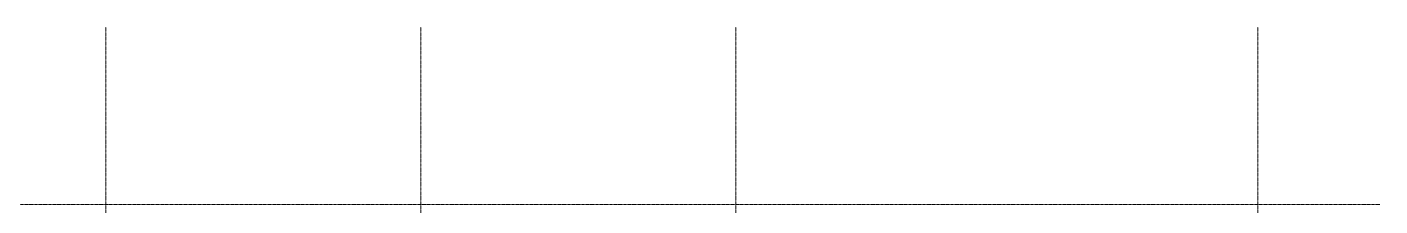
# Model space of a CAD drawing. Header units: millimetres. Extents: x -23600 to 58751, y -29611 to 36794.
# Drawn here: x 30827 to 58751, y -12101 to -8407 of the extents above; entities that cross this region are included whole.
import ezdxf

# ---------------------------------------------------------------- set-up
doc = ezdxf.new("R2010")
doc.units = ezdxf.units.MM
doc.linetypes.add('Grid Line', pattern=[22.225, 12.7, -3.175, 3.175, -3.175])
doc.layers.add('S-GRID', color=1, linetype='Continuous', lineweight=9)

msp = doc.modelspace()

# ---------------------------------------------------------------- linework, layer by layer
at = {"layer": 'S-GRID', "linetype": 'Grid Line'}
for p, q in [((32454, -8407.3), (32454, -28311.2)), ((38956.4, -8407.3), (38956.4, -28311.2)), ((45458.8, -8407.3), (45458.8, -28311.2)), ((56228.4, -8407.3), (56228.4, -28311.2)), ((58751.4, -12068.7), (-17001.2, -12068.7))]:
    msp.add_line(p, q, dxfattribs=at)

doc.saveas('drawing.dxf')
